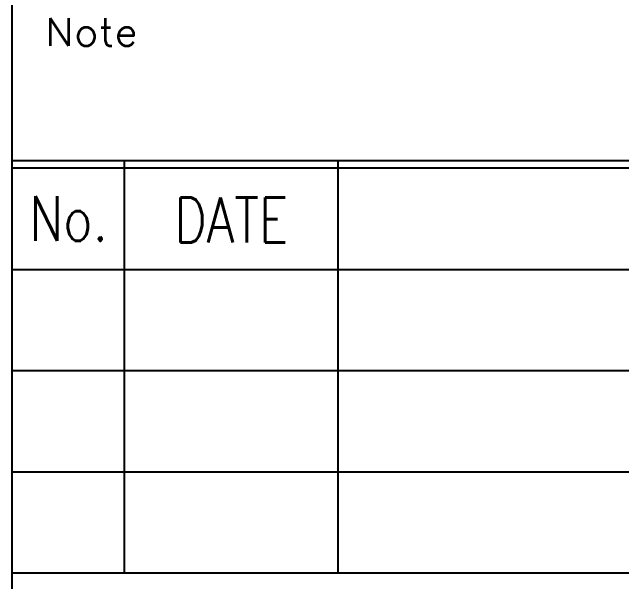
# Model space of a CAD drawing. Extents: x 2091.8 to 2122.7, y 1552.4 to 1562.7.
# Drawn here: x 2104.141 to 2105.061, y 1556.723 to 1557.582 of the extents above; entities that cross this region are included whole.
import ezdxf
from ezdxf.enums import TextEntityAlignment as Align

# ---------------------------------------------------------------- set-up
doc = ezdxf.new("R2010")
doc.units = 0
doc.layers.add('TITLE_BLOCK', color=7, linetype='CONTINUOUS')
doc.styles.add('TITLE_BLOCK_2', font='txt.shx')

msp = doc.modelspace()

# ---------------------------------------------------------------- linework, layer by layer
at = {"layer": 'TITLE_BLOCK'}
for p, q in [((2104.14068, 1552.43225), (2104.14068, 1562.65104)), ((2106.25265, 1557.35821), (2104.14068, 1557.35821)), ((2104.31036, 1556.73585), (2104.31036, 1557.35821)), ((2104.63242, 1556.73585), (2104.63242, 1557.35821)), ((2106.25265, 1557.34676), (2104.14068, 1557.34676)), ((2106.10986, 1557.34676), (2104.14137, 1557.34676)), ((2104.14068, 1557.19403), (2106.25265, 1557.19403)), ((2104.14068, 1557.04131), (2106.25265, 1557.04131)), ((2104.14068, 1556.88857), (2106.25265, 1556.88857)), ((2104.14068, 1556.73585), (2106.25265, 1556.73585))]:
    msp.add_line(p, q, dxfattribs=at)

# ---------------------------------------------------------------- texts
at = {"layer": 'TITLE_BLOCK', "color": 7, "linetype": 'CONTINUOUS', "style": 'TITLE_BLOCK_2', "width": 1.102902}
msp.add_text('Note', height=0.041771, dxfattribs=at).set_placement((2104.19017, 1557.53161))
at = {"layer": 'TITLE_BLOCK', "linetype": 'CONTINUOUS', "style": 'TITLE_BLOCK_2', "width": 0.8}
for s, p in [('No.', (2104.22586, 1557.27101)), ('DATE', (2104.47138, 1557.26857))]:
    msp.add_text(s, height=0.067879, dxfattribs=at).set_placement(p, align=Align.MIDDLE_CENTER)

doc.saveas('drawing.dxf')
